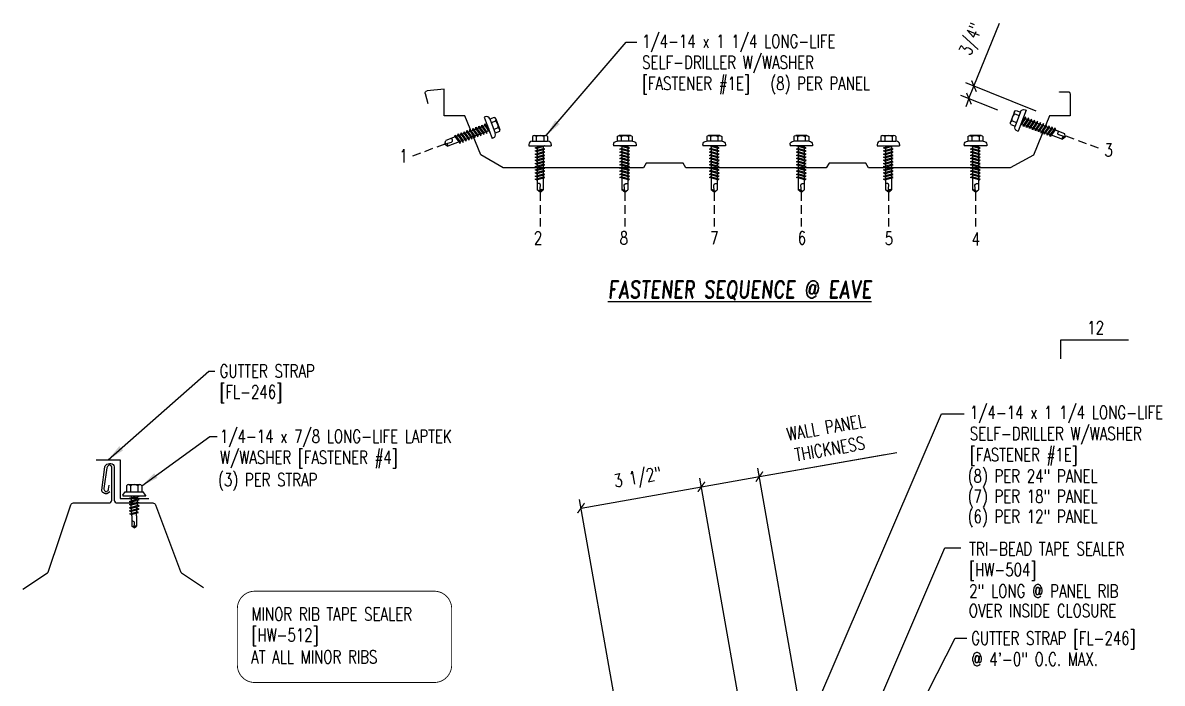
# Model space of a CAD drawing. Header units: inches. Extents: x 0.6 to 40.8, y 2.9 to 49.7.
# Drawn here: x 0.55 to 33.33, y 30.73 to 49.72 of the extents above; entities that cross this region are included whole.
import ezdxf
from ezdxf.enums import TextEntityAlignment as Align

# ---------------------------------------------------------------- set-up
doc = ezdxf.new("R2010")
doc.units = ezdxf.units.IN
doc.header["$MEASUREMENT"] = 0
doc.linetypes.add('HIDDEN', pattern=[0.375, 0.25, -0.125])
for name, color, linetype in [('ANNOBJ', 7, 'Continuous'), ('DIM', 7, 'Continuous'), ('FASTENER', 9, 'Continuous'), ('LABEL', 6, 'Continuous'), ('MARK', 1, 'Continuous'), ('PANEL', 11, 'Continuous'), ('PANEL-S', 11, 'Continuous'), ('TEXT', 2, 'Continuous'), ('TRIM', 6, 'Continuous')]:
    doc.layers.add(name, color=color, linetype=linetype)
doc.styles.add('ARCHITEXT', font='ROMANS.shx', dxfattribs={"width": 0.8, "height": 0.375})
doc.styles.add('ROMAND', font='romand', dxfattribs={"height": 0.075})
doc.styles.add('TEXT1', font='ROMANS.shx', dxfattribs={"width": 0.75, "height": 0.375})
doc.dimstyles.new('DETAIL', dxfattribs={"dimscale": 4, "dimtxt": 0.09375, "dimasz": 0.0625, "dimexe": 0.0625, "dimexo": 0.125, "dimgap": 0.0625, "dimtad": 1, "dimdec": 4, "dimzin": 3, "dimdsep": 46, "dimlunit": 4, "dimtxsty": 'TEXT1', "dimblk": 'ARCHTICK', "dimcen": 0.0625, "dimclrd": 7, "dimclre": 7, "dimclrt": 2, "dimadec": 0, "dimazin": 0, "dimtfac": 0.59375, "dimtdec": 4, "dimtmove": 0, "dimatfit": 3, "dimfxl": 0, "dimfrac": 2, "dimtolj": 1, "dimtzin": 3, "dimarcsym": 0})
doc.dimstyles.new('DETAIL$7', dxfattribs={"dimscale": 4, "dimtxt": 0.09375, "dimasz": 0.125, "dimexe": 0.0625, "dimexo": 0.125, "dimgap": 0.0625, "dimtad": 1, "dimdec": 4, "dimzin": 3, "dimdsep": 46, "dimlunit": 4, "dimtxsty": 'TEXT1', "dimblk": 'ARCHTICK', "dimcen": 0.0625, "dimclrd": 7, "dimclre": 7, "dimclrt": 2, "dimadec": 0, "dimazin": 0, "dimtfac": 0.59375, "dimtdec": 4, "dimtmove": 0, "dimatfit": 3, "dimfxl": 0, "dimfrac": 2, "dimtolj": 1, "dimtzin": 3, "dimarcsym": 0})

# ---------------------------------------------------------------- blocks, each defined once
blk = doc.blocks.new('_ArchTick')
at = {"color": 0, "linetype": 'ByBlock', "const_width": 0.15}
blk.add_lwpolyline([(-0.5, -0.5), (0.5, 0.5)], dxfattribs=at)
blk = doc.blocks.new('*D30')
at = {"layer": 'DEFPOINTS', "color": 0}
for p in [(20.06962680937256, 36.37364446891433), (21.84690039644752, 26.2942250860497), (18.38665287762909, 25.68409008855247)]:
    blk.add_point(p, dxfattribs=at)
at = {"layer": 'DIM', "color": 7, "lineweight": -2}
for p, q in [((21.76007630761405, 26.7866289625558), (20.02621476495582, 36.61984640716738)), ((16.60937929055413, 35.76350947141709), (20.06962680937256, 36.37364446891433)), ((18.29982878879563, 26.17649396505857), (16.5659672461374, 36.00971140967015))]:
    blk.add_line(p, q, dxfattribs=at)
at = {"layer": 'DIM', "color": 7, "lineweight": -2, "xscale": 0.25, "yscale": 0.25, "zscale": 0.25}
for p, rotation in [((20.06962680937256, 36.37364446891433), 10.00000000000033), ((16.60937929055413, 35.76350947141709), 190.0000000000004)]:
    blk.add_blockref('_ArchTick', p, dxfattribs=dict(at, rotation=rotation))
at = {"layer": 'DIM', "color": 2, "insert": (18.24647724049892, 36.59615255213654), "char_height": 0.375, "attachment_point": 5, "rotation": 10.000000000000329, "style": 'TEXT1'}
blk.add_mtext('\\A1;3 1/2"', dxfattribs=at)
blk = doc.blocks.new('*D31')
at = {"layer": 'DEFPOINTS', "color": 0}
for p in [(21.73774863707266, 36.66777935424667), (23.51502222414757, 26.58835997138192), (21.84690039644752, 26.2942250860497)]:
    blk.add_point(p, dxfattribs=at)
at = {"layer": 'DIM', "color": 7, "lineweight": -2}
for p, q in [((21.73774863707266, 36.66777935424667), (25.34390547124313, 37.30364210077714)), ((23.4281981353141, 27.08076384788802), (21.69433659265592, 36.91398129249972)), ((21.76007630761405, 26.7866289625558), (20.02621476495588, 36.61984640716749)), ((20.06962680937261, 36.37364446891443), (21.73774863707266, 36.66777935424667))]:
    blk.add_line(p, q, dxfattribs=at)
at = {"layer": 'DIM', "color": 7, "lineweight": -2, "xscale": 0.25, "yscale": 0.25, "zscale": 0.25}
for p, rotation in [((21.73774863707266, 36.66777935424667), 9.99999999999995), ((20.06962680937261, 36.37364446891443), 189.9999999999999)]:
    blk.add_blockref('_ArchTick', p, dxfattribs=dict(at, rotation=rotation))
at = {"layer": 'DIM', "color": 2, "insert": (23.70788069778453, 37.77673675102324), "char_height": 0.375, "attachment_point": 5, "rotation": 9.99999999999995, "style": 'TEXT1'}
blk.add_mtext('\\A1;{WALL PANEL}\\P{THICKNESS}', dxfattribs=at)
blk = doc.blocks.new('slopl1')
at = {"layer": 'MARK', "color": 6}
blk.add_lwpolyline([(0, 0), (0, 0.1367525903501203), (0.4871004271800828, 0.1367525903501203)], dxfattribs=at)
at = {"layer": 'MARK', "color": 2, "style": 'TEXT1', "width": 0.75}
blk.add_text('12', height=0.09375, dxfattribs=at).set_placement((0.1908952262828523, 0.1779031707440311))
blk.add_attdef('SLOPL1', text='', height=0.09375, dxfattribs=at).set_placement((-0.05491703184622815, 0.02434748881376726), align=Align.RIGHT)
blk = doc.blocks.new('LT-ZAC')
for p, q in [((-0.2191959937667924, 0.3561935695184122), (-0.2191959937667924, 0.1772811735923749)), ((-0.1643833852039229, 0.3879191489340759), (0.1598144261346697, 0.3879191489340759)), ((-0.1095707766408687, 0.3561935695184015), (-0.1095707766408687, 0.1772811735923749)), ((0.1050018175717646, 0.3561935695184015), (0.1050018175717646, 0.1772811735923749)), ((0.2146270346976102, 0.3561935695183518), (0.2146270346976102, 0.1772811735923749)), ((-0.3285543636883794, 0.08604391978430037), (-0.2571287231239872, 0.1772811735923714)), ((-0.3285543636883794, 0.08604391978430037), (-0.3285543636883794, 0.06259777671385258)), ((-0.3285543636883794, 0.06259777671385258), (0.3239854046192754, 0.06259777671385613)), ((-0.3285543636883794, 0.0606865747237304), (0.3239854046192754, 0.06068657472373751)), ((-0.2571287231239872, 0.1772811735923714), (0.252559764054805, 0.1772811735923785)), ((-0.2191959937667853, 0.1772811735923714), (0.2146270346976102, 0.1772811735923749)), ((-0.1414911682653788, -0.003861926995812226), (0.03680362117047409, 0.04704558609290466)), ((-0.1058257536172569, -0.02396127926961533), (0.1369222091961966, 0.04534918758859696)), ((-0.08856887460347806, 0.04704558609290466), (-0.08856887460347806, 0.01124867924121098)), ((0.08399991553429587, 0.04704558609291176), (0.08399991553429587, -0.03037571042893639)), ((0.3239854046191972, 0.08604391978430037), (0.252559764054805, 0.1772811735923785)), ((0.3239854046191972, 0.08604391978430037), (0.3239854046191972, 0.06259777671385258)), ((-0.1058257536172569, -0.02396127926961533), (-0.1414911682653788, -0.003861926995812226)), ((-0.1414911682653788, -0.09475891723067953), (0.1012567945480747, -0.02544845037246724)), ((-0.1058257536172569, -0.1148582695044826), (-0.1414911682653788, -0.09475891723067953)), ((-0.1414911682653788, -0.1856559074655468), (0.1012567945480747, -0.1163454406073345)), ((-0.1058257536172569, -0.2057552597393499), (-0.1414911682653788, -0.1856559074655468)), ((-0.1414911682653788, -0.2765528977004141), (0.1012567945480747, -0.2072424308422018)), ((-0.1058257536172569, -0.2966522499742172), (-0.1414911682653788, -0.2765528977004141)), ((-0.1414911682653788, -0.3674498879352814), (0.1012567945480747, -0.2981394210770691)), ((-0.1058257536172569, -0.1148582695044826), (0.1369222091961966, -0.04554780264627034)), ((-0.1058257536172569, -0.2057552597393499), (0.1369222091961966, -0.1364447928811376)), ((-0.1058257536172569, -0.2966522499742172), (0.1369222091961966, -0.2273417831160049)), ((-0.1058257536172569, -0.3875492402090845), (0.1369222091961966, -0.3182387733508723)), ((-0.08856887460347806, -0.01903401921314618), (-0.08856887460347806, -0.07964831099365632)), ((-0.08856887460347806, -0.1099310094480135), (-0.08856887460347806, -0.1705453012285236)), ((-0.0843605160959946, -0.2602407024181961), (-0.08856887460347806, -0.2008279996828808)), ((-0.07804967568324273, -0.3493357937196766), (-0.08225803419071909, -0.2899230909843542)), ((0.07660859457165614, -0.3051770836295322), (0.08099069026299688, -0.2433115965983479)), ((0.08317997068714433, -0.212403805160621), (0.08399991553429587, -0.2008279996828808)), ((0.08399991553429587, -0.06065840888330065), (0.08399991553429587, -0.1212727006638037)), ((0.08399991553429587, -0.1515553991181608), (0.08399991553429587, -0.2008279996828808)), ((0.1369222091961966, -0.04554780264627034), (0.1012567945480747, -0.02544845037246724)), ((0.1369222091961966, -0.1364447928811376), (0.1012567945480747, -0.1163454406073345)), ((0.1369222091961966, -0.2273417831160049), (0.1012567945480747, -0.2072424308422018)), ((0.1369222091961966, -0.3182387733508723), (0.1012567945480747, -0.2981394210770691)), ((-0.1058257536172569, -0.3875492402090845), (-0.1414911682653788, -0.3674498879352814)), ((-0.122579373288449, -0.4529470992233531), (0.08796281449638954, -0.3928321670130632)), ((-0.08691395864032714, -0.4730464514971562), (-0.122579373288449, -0.4529470992233531)), ((-0.08691395864032714, -0.4730464514971562), (0.1236282291445114, -0.4129315192868663)), ((-0.07173883527049796, -0.4384308850211571), (-0.07594719377796721, -0.3790181822858418)), ((-0.06699777583625988, -0.5053641451785413), (-0.06963635336521534, -0.4681132735873152)), ((-0.06699777583625988, -0.5053641451785413), (-0.06699777583625988, -0.8098158795230024)), ((0.06242881676707768, -0.5057178652506114), (0.06242881676707768, -0.8098158795230024)), ((0.06245380907509812, -0.5050113091346677), (0.0678479380320276, -0.4288581535361704)), ((0.07003721845617505, -0.3979503620984506), (0.07441931414750869, -0.3360848750672591)), ((0.1236282291445114, -0.4129315192868663), (0.08796281449638954, -0.3928321670130632)), ((-0.0022844795345911, -0.8553848112746127), (-0.06699777583625988, -0.8098158795230024)), ((-0.003683236237439047, -0.8436676999989263), (0.008412861211784417, -0.7036599715667453)), ((-0.0022844795345911, -0.8553848112746127), (0.06242881676707768, -0.8098158795230095))]:
    blk.add_line(p, q)
at = {"const_width": 0.02}
blk.add_lwpolyline([(-0.3381094045997166, 0.04704558609290466), (0.3335404455305344, 0.04704558609291176)], dxfattribs=at)
for centre, radius, start, end in [((-0.1643833852039229, 0.3247062065607498), 0.06321294237332678, 29.87541791658705, 150.1245820834162), ((-0.0022844795345911, 0.1910033928223687), 0.1969724448333914, 56.99742822392973, 123.0025717760438), ((0.1598144261346697, 0.3247062065607498), 0.06321294237332678, 29.87541791658385, 150.1245820834129), ((0.07242881676707569, -0.5057178652506114), 0.01, 175.9483557626219, 180), ((-0.03681347352100417, -0.7125695466444757), 0.04609557333874754, 11.14454555051887, 130.9060011362953), ((0.03850335109789782, -0.844573626077926), 0.04219631326387199, 55.45845230643774, 194.8453903687717)]:
    blk.add_arc(centre, radius, start, end)
blk = doc.blocks.new('LAY-LAB')
at = {"layer": 'LABEL', "color": 6, "style": 'ROMAND', "oblique": 5, "width": 0.75}
blk.add_attdef('LAY-LAB', (0.01702886095377032, 0.03621175060766779), '', height=0.1875, dxfattribs=at)
blk = doc.blocks.new('dsc-HW-504')
at = {"layer": 'TEXT', "style": 'TEXT1', "width": 0.75}
for s, p in [('TRI-BEAD TAPE SEALER', (0, 0)), ('[HW-504]', (0, -0.6000000000000001))]:
    blk.add_text(s, height=0.375, dxfattribs=at).set_placement(p)
at = {"layer": 'TEXT', "style": 'TEXT1', "flags": 1}
for tag, p in [('COLOR', (0, -1.2)), ('CALC', (0, -1.2)), ('OPT1', (0, -1.2)), ('OPT2', (0, -1.2)), ('OPT3', (0, -1.2)), ('GAGE', (0, -1.2)), ('SHPLN', (0, -1.2)), ('PART', (0, -1.2)), ('DESCRIPTION', (0, -1.2)), ('MULTIPLE', (0, -1.2)), ('SPARE1', (0, -1.8)), ('SPARE2', (0, -1.8)), ('SPARE3', (0, -1.8)), ('SPARE4', (0, -1.8)), ('SPARE5', (0, -1.8)), ('SPARE6', (0, -1.8)), ('SPARE7', (0, -1.8)), ('SPARE8', (0, -1.8)), ('SPARE9', (0, -1.8)), ('SPARE10', (0, -1.8))]:
    blk.add_attdef(tag, p, '', height=0.375, dxfattribs=at)
blk = doc.blocks.new('dsc-HW-512')
at = {"layer": 'TEXT', "style": 'TEXT1', "width": 0.75}
for s, p in [('MINOR RIB TAPE SEALER', (0, 0)), ('[HW-512]', (0, -0.6000000000000001))]:
    blk.add_text(s, height=0.375, dxfattribs=at).set_placement(p)
at = {"layer": 'TEXT', "style": 'TEXT1', "flags": 1}
for tag, p in [('COLOR', (0, -1.2)), ('CALC', (0, -1.2)), ('OPT1', (0, -1.2)), ('OPT2', (0, -1.2)), ('OPT3', (0, -1.2)), ('GAGE', (0, -1.2)), ('SHPLN', (0, -1.2)), ('PART', (0, -1.2)), ('DESCRIPTION', (0, -1.2)), ('MULTIPLE', (0, -1.2)), ('SPARE1', (0, -1.8)), ('SPARE2', (0, -1.8)), ('SPARE3', (0, -1.8)), ('SPARE4', (0, -1.8)), ('SPARE5', (0, -1.8)), ('SPARE6', (0, -1.8)), ('SPARE7', (0, -1.8)), ('SPARE8', (0, -1.8)), ('SPARE9', (0, -1.8)), ('SPARE10', (0, -1.8))]:
    blk.add_attdef(tag, p, '', height=0.375, dxfattribs=at)
blk = doc.blocks.new('FZ7')
at = {"layer": 'FASTENER'}
for p, q in [((-0.1609646679306422, 0.3365750513696995), (0.1609646679305001, 0.3365750513696995)), ((-0.3239869099777302, 0.07118593604934631), (-0.3239869099777302, 0.03687668227666308)), ((-0.3239869099777302, 0.03687668227666308), (0.3239869099777337, 0.03687668227667018)), ((-0.2239869099777287, 0.1711859360493477), (0.2153937419536298, 0.1711859360493477)), ((-0.2153937419537009, 0.3050714620366151), (-0.2153937419537009, 0.1711859360493477)), ((-0.1392066887307841, -0.01595464254284451), (0.04582591967606575, 0.03687668227666308)), ((-0.1065355939074024, 0.3050714620366008), (-0.1065355939074024, 0.1711859360493477)), ((-0.1035412740826622, -0.03605399481664762), (0.1392066887307912, 0.03325647204157178)), ((-0.08628439506888341, 0.03687668227666308), (-0.08628439506888341, -0.0008440363058213052)), ((-0.08628439506888341, 0.03687668227666308), (0.08628439506889052, 0.03687668227666308)), ((0.08628439506889052, 0.03687668227666308), (0.132782785244288, 0.03687668227666308)), ((0.08628439506889052, 0.01814586580454858), (0.08628439506889052, -0.04246842597596867)), ((0.106535593907406, 0.3050714620366008), (0.106535593907406, 0.1711859360493477)), ((0.1392066887307912, 0.03325647204156468), (0.132782785244288, 0.03687668227666308)), ((0.2153937419536298, 0.3050714620365582), (0.2153937419536298, 0.1711859360493477)), ((0.3239869099776627, 0.07118593604935342), (0.3239869099776627, 0.03687668227666308)), ((-0.1035412740826622, -0.03605399481664762), (-0.1392066887307841, -0.01595464254284451)), ((-0.1392066887307841, -0.1068516327777118), (0.1035412740826658, -0.03754116591949952)), ((-0.1035412740826622, -0.1269509850515149), (-0.1392066887307841, -0.1068516327777118)), ((-0.1392066887307841, -0.1977486230125791), (0.1035412740826658, -0.1284381561543668)), ((-0.1035412740826622, -0.2178479752863822), (-0.1392066887307841, -0.1977486230125791)), ((-0.1392066887307841, -0.2886456132474464), (0.1035412740826658, -0.2193351463892341)), ((-0.1035412740826622, -0.3087449655212495), (-0.1392066887307841, -0.2886456132474464)), ((-0.1392066887307841, -0.3795426034823137), (0.1035412740826658, -0.3102321366241014)), ((-0.1035412740826622, -0.1269509850515149), (0.1392066887307912, -0.05764051819330263)), ((-0.1035412740826622, -0.2178479752863822), (0.1392066887307912, -0.1485375084281699)), ((-0.1035412740826622, -0.3087449655212495), (0.1392066887307912, -0.2394344986630372)), ((-0.08628439506888341, -0.03112673476017846), (-0.08628439506888341, -0.09174102654068861)), ((-0.08628439506888341, -0.1220237249950387), (-0.08628439506888341, -0.1826380167755559)), ((-0.08628439506888341, -0.212920715229906), (-0.08628439506888341, -0.2735350070104161)), ((-0.08628439506888341, -0.3038177054647804), (-0.08628439506888341, -0.3644319972452834)), ((0.08628439506889052, -0.07275112443033294), (0.08628439506889052, -0.133365416210836)), ((0.08628439506889052, -0.1636481146651931), (0.08628439506889052, -0.2242624064457033)), ((0.08628439506889052, -0.2545451049000533), (0.08628439506889052, -0.3151593966805635)), ((0.1392066887307912, -0.05764051819330263), (0.1035412740826693, -0.03754116591949952)), ((0.1392066887307912, -0.1485375084281699), (0.1035412740826693, -0.1284381561543668)), ((0.1392066887307912, -0.2394344986630372), (0.1035412740826693, -0.2193351463892341)), ((0.1392066887307912, -0.3303314888979045), (0.1035412740826693, -0.3102321366241014)), ((-0.1035412740826622, -0.3996419557561168), (-0.1392066887307841, -0.3795426034823137)), ((-0.1392066887307841, -0.470439593717181), (0.1035412740826658, -0.4011291268589687)), ((-0.1035412740826622, -0.4905389459909841), (-0.1392066887307841, -0.470439593717181)), ((-0.1392066887307841, -0.5613365839520483), (0.1035412740826658, -0.492026117093836)), ((-0.1035412740826622, -0.5814359362258514), (-0.1392066887307841, -0.5613365839520483)), ((-0.1392066887307841, -0.6522335741869156), (0.1035412740826658, -0.5829231073287033)), ((-0.1035412740826622, -0.6723329264607187), (-0.1392066887307841, -0.6522335741869156)), ((-0.1035412740826622, -0.3996419557561168), (0.1392066887307912, -0.3303314888979045)), ((-0.1035412740826622, -0.4905389459909841), (0.1392066887307912, -0.4212284791327718)), ((-0.1035412740826622, -0.5814359362258514), (0.1392066887307912, -0.5121254693676391)), ((-0.1035412740826622, -0.6723329264607187), (0.1392066887307912, -0.6030224596025064)), ((-0.08628439506888341, -0.3947146956996406), (-0.08628439506888341, -0.4553289874801578)), ((-0.08628439506888341, -0.485611685934515), (-0.08628439506888341, -0.5462259777150251)), ((-0.08628439506888341, -0.5765086761693823), (-0.08628439506888341, -0.6371229679498924)), ((0.08628439506889052, -0.3454420951349206), (0.08628439506889052, -0.4060563869154308)), ((0.08628439506889052, -0.436339085369795), (0.08628439506889052, -0.4969533771503052)), ((0.08628439506889052, -0.5272360756046623), (0.08628439506889052, -0.5878503673851725)), ((0.08628439506889052, -0.6181330658395368), (0.08628439506889052, -0.6787473576200398)), ((0.1392066887307912, -0.4212284791327718), (0.1035412740826693, -0.4011291268589687)), ((0.1392066887307912, -0.5121254693676391), (0.1035412740826693, -0.492026117093836)), ((0.1392066887307912, -0.6030224596025064), (0.1035412740826693, -0.5829231073287033)), ((-0.1392066887307841, -0.7431305644217829), (0.1035412740826658, -0.6738200975635706)), ((-0.1035412740826622, -0.763229916695586), (-0.1392066887307841, -0.7431305644217829)), ((-0.1392066887307841, -0.8340275546566502), (0.1035412740826658, -0.7647170877984379)), ((-0.1035412740826622, -0.8541269069304533), (-0.1392066887307841, -0.8340275546566502)), ((-0.1392066887307841, -0.9249245448915246), (0.1035412740826658, -0.8556140780333052)), ((-0.1035412740826622, -0.9450238971653206), (-0.1392066887307841, -0.9249245448915175)), ((-0.1035412740826622, -0.763229916695586), (0.1392066887307912, -0.6939194498373737)), ((-0.1035412740826622, -0.8541269069304533), (0.1392066887307912, -0.784816440072241)), ((-0.1035412740826622, -0.9450238971653278), (0.1392066887307912, -0.8757134303071084)), ((-0.08628439506888341, -0.6674056664042425), (-0.08628439506888341, -0.7280199581847526)), ((-0.08628439506888341, -0.7583026566391169), (-0.08628439506888341, -0.818916948419627)), ((-0.08628439506888341, -0.8491996468739913), (-0.08628439506888341, -0.9098139386545014)), ((-0.08628439506888341, -0.9400966371088444), (-0.08628439506888341, -1.232132276977971)), ((0.08628439506889052, -0.7090300560744041), (0.08628439506889052, -0.7696443478549142)), ((0.08628439506889052, -0.7999270463092714), (0.08628439506889052, -0.8605413380897815)), ((0.08628439506889052, -0.8908240365441316), (0.08628439506889052, -1.232132276977978)), ((0.1392066887307912, -0.6939194498373737), (0.1035412740826693, -0.6738200975635706)), ((0.1392066887307912, -0.784816440072241), (0.1035412740826693, -0.7647170877984379)), ((0.1392066887307912, -0.8757134303071084), (0.1035412740826693, -0.8556140780333052)), ((3.552713678800501e-15, -1.292890852646792), (-0.08628439506888341, -1.232132276977971)), ((-0.001865008937127044, -1.277268037612544), (0.01426312099517091, -1.090591066369633)), ((3.552713678800501e-15, -1.292890852646792), (0.08628439506889052, -1.232132276977985))]:
    blk.add_line(p, q, dxfattribs=at)
for centre, radius, start, end in [((-0.1609646679306422, 0.2738044223143987), 0.06277062905529672, 29.87541791658705, 150.1245820834162), ((-3.552713678800501e-14, 0.1410371533071171), 0.195594190122193, 56.99742822392973, 123.0025717760438), ((0.1609646679305001, 0.2738044223143987), 0.06277062905529672, 29.87541791658385, 150.1245820834129), ((-0.2239869099777287, 0.07118593604934631), 0.1, 90.0000000000005, 180), ((0.2239869099776648, 0.07118593604935342), 0.1, 0, 90.00000000000081), ((-0.04603865864854839, -1.102470499806607), 0.06146076445166339, 11.14454555051887, 130.9060011362953), ((0.05438377417666018, -1.278475939051212), 0.05626175101849599, 55.45845230643774, 194.8453903687717)]:
    blk.add_arc(centre, radius, start, end, dxfattribs=at)
blk = doc.blocks.new('A$C236D3EBF')
at = {"layer": 'PANEL'}
for p, q in [((-7.331113241315858, 2.656482277753526), (-7.327384981879248, 1.816858718293702)), ((-6.938596651610784, 2.740271207571865), (-7.247803791317978, 2.740185637083265)), ((-7.199630110168499, 2.716254692632717), (-6.938727718603378, 2.716187340215285)), ((16.67058236884879, 1.816552214488794), (16.66853412599231, 2.831297815196976)), ((16.66853412599231, 2.831297815196976), (17.32681025036442, 2.773719358433183)), ((17.39845885997142, 2.671571409879469), (17.30361555267589, 2.288979270367861)), ((-7.327384981879248, 1.816858718293702), (-6.537610185160219, 1.816620096150551)), ((-6.537610185160219, 1.816620096150551), (-5.929451291330651, 0.3117236102314891)), ((15.27278094844738, 0.3129056688149703), (15.88034001574009, 1.816673984429372)), ((15.88034001574009, 1.816673984429372), (16.67058236884879, 1.816552214488794)), ((-5.929451291330651, 0.3117236102314891), (-5.035003375791206, -0.1833338492642511)), ((0.3945212838589498, -0.1833338492642511), (0.5027708247214662, 0.004160915737472237)), ((0.5027708247214662, 0.004160915737472237), (1.911275026471145, 0.00417341531990445)), ((1.911275026471145, 0.00417341531990445), (2.01952128385895, -0.1833338492642511)), ((7.405521283858954, -0.1833338492642511), (7.513770824721471, 0.004160915737472237)), ((7.513770824721471, 0.004160915737472237), (8.92227502647115, 0.00417341531990445)), ((8.92227502647115, 0.00417341531990445), (9.030521283858954, -0.1833338492642511)), ((14.41322831823882, -0.1833338492642511), (15.27278094844738, 0.3129056688149703)), ((-5.035003375791206, -0.1833338492642511), (0.3945212838589498, -0.1833338492642511)), ((2.01952128385895, -0.1833338492642511), (7.405521283858954, -0.1833338492642511)), ((9.030521283858954, -0.1833338492642511), (14.41322831823882, -0.1833338492642511))]:
    blk.add_line(p, q, dxfattribs=at)
for centre, radius, start, end in [((-7.247780729516165, 2.656852306941005), 0.08333333333333333, 90.01585612714977, 180.2544141649075), ((-6.938662180944572, 2.728229273892495), 0.01204211197556217, 269.6881734881606, 90.3434991564928), ((17.31970932748101, 2.692536772829556), 0.08149254758004833, 345.0920284787862, 85.00114378350084)]:
    blk.add_arc(centre, radius, start, end, dxfattribs=at)
blk = doc.blocks.new('FD-F1e')
at = {"layer": 'TEXT', "style": 'TEXT1', "width": 0.75}
for s, p in [('1/4-14 x 1 1/4 LONG-LIFE', (0.004667300146735442, -0.04080364303275985)), ('SELF-DRILLER W/WASHER', (0.004667300146735442, -0.1925893573184742)), ('[FASTENER #1E]', (0.004667300146735442, -0.3443750716041885))]:
    blk.add_text(s, height=0.09375, dxfattribs=at).set_placement(p)
blk.add_attdef('(QUANTITY)', (0.9262521632207878, -0.3443750716041885), '', height=0.09375, dxfattribs=at)
at = {"layer": 'TEXT', "style": 'TEXT1', "flags": 1}
for tag, p in [('Color', (0.02446656837393846, -0.5337126119753017)), ('Calc', (0.02446656837393846, -0.5337126119753017)), ('Opt1', (0.02446656837393846, -0.5337126119753017)), ('Opt2', (0.02446656837393846, -0.5337126119753017)), ('Opt3', (0.02446656837393846, -0.5337126119753017)), ('Description', (0.02446656837393846, -0.5337126119753017)), ('Multiple', (0.02446656837393846, -0.5337126119753017)), ('Part', (0.02446656837393846, -0.5337126119753017)), ('Spare1', (0.02446656837393846, -0.7212126119753017)), ('Spare2', (0.02446656837393846, -0.7212126119753017)), ('Spare3', (0.02446656837393846, -0.7212126119753017)), ('Spare4', (0.02446656837393846, -0.7212126119753017)), ('Spare5', (0.02446656837393846, -0.7212126119753017)), ('Spare6', (0.02446656837393846, -0.7212126119753017)), ('Spare7', (0.02446656837393846, -0.7212126119753017)), ('Spare8', (0.02446656837393846, -0.7212126119753017)), ('Spare9', (0.02446656837393846, -0.7212126119753017)), ('Spare10', (0.02446656837393846, -0.7212126119753017))]:
    blk.add_attdef(tag, p, '', height=0.09375, dxfattribs=at)

msp = doc.modelspace()

# ---------------------------------------------------------------- linework, layer by layer
at = {"color": 7}
for p, q in [((27.91149004711171, 47.89530423466834), (28.64320551042623, 49.70377746388613)), ((29.69833979765315, 47.17289337932992), (27.6797406172806, 47.98907097596265)), ((27.76623600980448, 47.53630124638106), (27.91149004711171, 47.89530423466834)), ((28.5943766315142, 47.20123225618872), (27.53448657997337, 47.63006798767537)), ((27.76623600980448, 47.53630124638106), (27.67246926851017, 47.30455181654995))]:
    msp.add_line(p, q, dxfattribs=at)
at = {"layer": 'DIM', "color": 251, "linetype": 'HIDDEN'}
for p, q in [((12.69280243505132, 46.23108152702434), (11.76482793817392, 45.88309109069531)), ((30.55380388254999, 46.46809387418948), (31.48177837942738, 46.12010343786046)), ((15.43023335954957, 44.84949802314747), (15.4302333595496, 43.85842082603752)), ((17.86831050752809, 44.84949802314747), (17.86831050752811, 43.85842082603752)), ((20.44001847216399, 44.84949802314747), (20.44001847216402, 43.85842082603752)), ((22.9449110284712, 44.84949802314747), (22.94491102847122, 43.85842082603752)), ((25.44980358477839, 44.84949802314747), (25.44980358477842, 43.85842082603752)), ((27.95469614108562, 44.84949802314747), (27.95469614108565, 43.85842082603752))]:
    msp.add_line(p, q, dxfattribs=at)
at = {"layer": 'DIM'}
msp.add_line((21.73774863707267, 36.66777935424659), (25.6881868012361, 37.36434818820901), dxfattribs=at)
at = {"layer": 'PANEL-S'}
for points in [[(3.05807414162264, 36.22891165231107), (2.989051628771826, 36.18513988335167, -0.26442670896064), (2.907587982415059, 36.18121487342941), (2.873067706165195, 36.19870121489501, -0.3186223541322665), (2.828564643060503, 36.28314701880635), (2.917136623437955, 36.95080391234063, -0.1600275836662068), (2.939498670606092, 36.99718504601148, -0.2476827564458293), (3.088766653832508, 37.04641637653189, -0.414213562373095), (3.182216853796021, 36.95296617656837), (3.185891754189811, 36.60390517323351), (3.185891754189818, 35.99438072621888, 0.414213562373095), (3.268391754189821, 35.91188072621888), (4.291655037334422, 35.91188072621888, -0.3126334205272391), (4.368902194483866, 35.85834841014992), (5.087085739977226, 33.94319228883437, 0.157283818972146), (5.118570130938082, 33.90351582348254), (5.75506352927772, 33.47918689125612)], [(0.5531000222375155, 33.43041795532355), (1.262482996575116, 33.90333993821528, 0.1667818979183281), (1.294986602475689, 33.94589529680177), (1.931766355057547, 35.8562345545473, -0.3228228060551087), (2.010032727146715, 35.91264576385092), (3.031005913260309, 35.91264576385092, 0.4142135623730951), (3.113505913260305, 35.9951457638509), (3.113505913260312, 36.92058476966503, 0.2941784716670262), (3.065125063273804, 36.99569890683212), (3.042201044368547, 37.00611170087382), (3.00682143160077, 36.97971215015517, 0.1989123673810678), (2.974517609976111, 36.92545837563586), (2.887654534825174, 36.32787585431825, 0.2684732220943696), (2.918324931134528, 36.25113836590253), (2.942367927212963, 36.23224663979525), (2.971729012200512, 36.24470977610959, 0.2620158514336254), (3.021135495486305, 36.30878406311221), (3.037745936259299, 36.42305711941489)]]:
    msp.add_lwpolyline(points, format="xyb", dxfattribs=at)
at = {"layer": 'TEXT', "const_width": 0.025}
msp.add_lwpolyline([(7.224740815570897, 33.37400501893929), (12.38854487166134, 33.37400501893929, -0.4142135623730945), (12.88854487166134, 32.87400501893929), (12.88854487166134, 31.24921149407412, -0.4142135623730955), (12.38854487166134, 30.74921149407412), (7.224740815570897, 30.74921149407412, -0.414213562373095), (6.724740815570897, 31.24921149407412), (6.724740815570897, 32.87400501893929, -0.414213562373095)], format="xyb", close=True, dxfattribs=at)
at = {"layer": 'TRIM'}
msp.add_lwpolyline([(2.665752641228259, 37.15258617600469), (3.350172480046226, 37.15258617600469), (3.350172480046226, 36.04405965853434), (4.182660379849423, 36.04405965853434)], dxfattribs=at)

# ---------------------------------------------------------------- block references
at = {"color": 7, "xscale": 0.2499999999999989, "yscale": 0.25, "zscale": 0.25}
for p, rotation in [((27.91149004711171, 47.89530423466834), 247.9715482466652), ((27.76623600980448, 47.53630124638106), 67.9715482466652)]:
    msp.add_blockref('_ArchTick', p, dxfattribs=dict(at, rotation=rotation))
for name, p in [('dsc-HW-504', (27.77476511543776, 34.40472275038451)), ('dsc-HW-512', (7.130317222203132, 32.52750690114986, 4.5e-08))]:
    msp.add_blockref(name, p)
at = {"layer": 'FASTENER', "xscale": -1, "rotation": 69.4439547804174}
msp.add_blockref('FZ7', (29.33201898510772, 46.88841775387814), dxfattribs=at)
at = {"layer": 'FASTENER', "rotation": 290.5560452195828}
msp.add_blockref('FZ7', (13.90337386379662, 46.68504581280383), dxfattribs=at)
at = {"layer": 'FASTENER'}
for name, p in [('FZ7', (15.43023335954957, 46.14238887579426)), ('FZ7', (25.44980358477839, 46.14238887579426)), ('LT-ZAC', (3.759251202850209, 36.05086979733019))]:
    msp.add_blockref(name, p, dxfattribs=at)
at = {"layer": 'FASTENER', "xscale": -1}
for p in [(17.86831050752809, 46.14238887579426), (20.44001847216399, 46.14238887579426), (22.9449110284712, 46.14238887579426), (27.95469614108562, 46.14238887579426)]:
    msp.add_blockref('FZ7', p, dxfattribs=at)
at = {"layer": 'LABEL', "xscale": 2.666666666666679, "yscale": 2.666666666666679, "zscale": 2.66666666666668}
msp.add_blockref('LAY-LAB', (17.34112460754, 41.70475538368785), dxfattribs=at).add_auto_attribs({'LAY-LAB': '%%UFASTENER SEQUENCE @ EAVE'})
at = {"layer": 'MARK', "xscale": 4, "yscale": 4, "zscale": 4}
msp.add_blockref('slopl1', (30.40712891775476, 40.05247739679027), dxfattribs=at)
at = {"layer": 'PANEL', "xscale": -0.75, "yscale": 0.75, "zscale": 0.75}
msp.add_blockref('A$C236D3EBF', (25.17781945813916, 45.68150915408747), dxfattribs=at)
at = {"layer": 'TEXT', "xscale": 4, "yscale": 4, "zscale": 4}
msp.add_blockref('FD-F1e', (27.77398957243909, 38.48942143715688), dxfattribs=at)

# ---------------------------------------------------------------- texts
at = {"color": 2, "insert": (27.87450859899661, 49.2322190104533), "char_height": 0.375, "attachment_point": 5, "rotation": 67.97154824666542, "style": 'TEXT1'}
msp.add_mtext('\\A1;3/4"', dxfattribs=at)
at = {"layer": 'TEXT', "style": 'TEXT1', "width": 0.75}
for s, p in [('1/4-14 x 1 1/4 LONG-LIFE', (18.36579998865093, 49.00012596306266)), ('SELF-DRILLER W/WASHER', (18.36579998865093, 48.39298310591981)), ('[FASTENER #1E]', (18.36579998865093, 47.78584024877695)), ('(8) PER PANEL', (22.05213944094714, 47.78584024877695)), ('GUTTER STRAP', (6.213101647737943, 39.51681957455965)), ('[FL-246]', (6.213101647737943, 38.91851866732226)), ('1/4-14 x 7/8 LONG-LIFE LAPTEK', (6.222724706644755, 37.64033712687895)), ('W/WASHER [FASTENER #4]', (6.222724706644755, 37.0331942697361)), ('(3) PER STRAP', (6.169651180281534, 36.3916787871716)), ('(8) PER 24" PANEL', (27.72995252105005, 36.49877972704969)), ('(7) PER 18" PANEL', (27.72995252105005, 35.91715246295224)), ('(6) PER 12" PANEL', (27.72995252105005, 35.33552519885477)), ('2" LONG @ PANEL RIB', (27.77476511543776, 33.19043703609879)), ('OVER INSIDE CLOSURE', (27.76067756268552, 32.62719722823641)), ('GUTTER STRAP [FL-246]', (27.83052234115561, 31.836384678833)), ('AT ALL MINOR RIBS', (7.122788548178335, 31.29821426938624, 4.5e-08)), ('@ 4\'-0" O.C. MAX.', (27.83654806029299, 31.23229690923913))]:
    msp.add_text(s, height=0.375, dxfattribs=at).set_placement(p)
at = {"layer": 'TEXT', "color": 2, "style": 'ARCHITEXT', "width": 0.75}
for s, p in [('3', (31.66161993152775, 45.87319576999547)), ('1', (11.38425534333606, 45.70389781041987)), ('2', (15.25346380955613, 43.34268443521068)), ('8', (17.72133416769984, 43.34268443521068)), ('7', (20.32234395637459, 43.34268443521068)), ('6', (22.84281727366246, 43.34268443521068)), ('5', (25.34587078620009, 43.32966149747113)), ('4', (27.84641636938511, 43.31663855973164))]:
    msp.add_text(s, height=0.375, dxfattribs=at).set_placement(p)

# ---------------------------------------------------------------- dimensions: what is measured, and where the dimension line sits
at = {"layer": 'DIM'}
dim = msp.add_linear_dim(base=(21.73774863707266, 36.66777935424667), p1=(21.84690039644752, 26.2942250860497), p2=(23.51502222414756, 26.58835997138192), angle=9.99999999999995, text='{WALL PANEL}\\P{THICKNESS}', dimstyle='DETAIL', dxfattribs=at)
dim.commit()
dim.dimension.update_dxf_attribs({"geometry": '*D31', "text_midpoint": (23.83811683103473, 37.03813093626409), "dimtype": 128})
dim = msp.add_aligned_dim(p1=(18.3866528776291, 25.68409008855247), p2=(21.84690039644752, 26.2942250860497), distance=10.234910673717746, dimstyle='DETAIL', dxfattribs=at)
dim.commit()
dim.dimension.update_dxf_attribs({"geometry": '*D30', "text_midpoint": (18.24647724049892, 36.59615255213654)})

# ---------------------------------------------------------------- leaders
msp.add_leader([(22.4859913325405, 28.02252028639943), (26.97871686857616, 38.47654824753229), (27.63287968102605, 38.47654824753229)], dimstyle='DETAIL$7')
at = {"layer": 'ANNOBJ'}
for points in [[(3.007962560637239, 37.15258617600469), (5.905338123940396, 39.70352866047207), (6.08066341093101, 39.70352866047207)], [(3.973878237547822, 36.40706336684855), (5.934558916298215, 37.81994344349059), (6.139104995646647, 37.81994344349059)]]:
    msp.add_leader(points, dimstyle='DETAIL$7', override={"dimgap": 0.0625, "dimtad": 0}, dxfattribs=at)
at = {"layer": 'DIM'}
msp.add_leader([(15.60535170313398, 46.47734740947888), (17.90620309251935, 49.16068934109785), (18.21312369790374, 49.16068934109785)], dimstyle='DETAIL$7', dxfattribs=at)
at = {"layer": 'TEXT', "color": 7}
for points in [[(23.4564116082306, 26.19274076514236), (27.07487361664255, 34.62051483009721), (27.53350036843557, 34.62051483009721)], [(24.7035907049392, 26.79793666296514), (27.36664726118804, 32.02420474608941), (27.70583395441273, 32.02420474608941)]]:
    msp.add_leader(points, dimstyle='DETAIL$7', dxfattribs=at)

doc.saveas('drawing.dxf')
